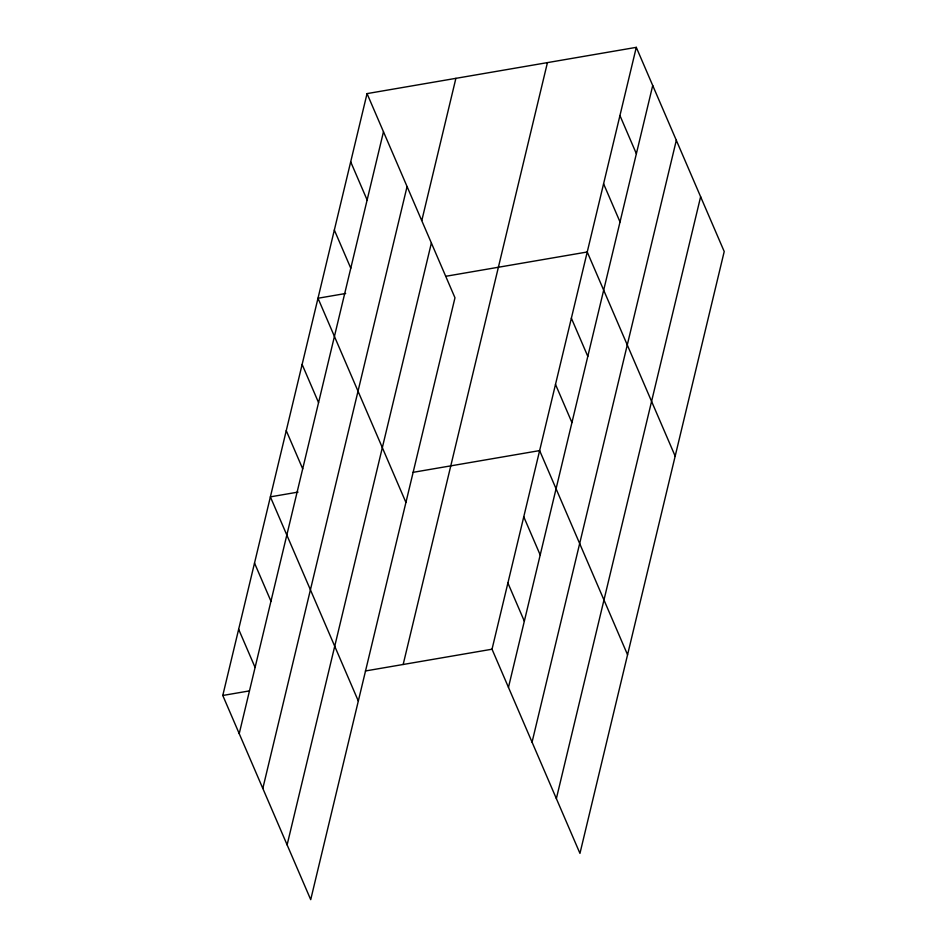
<?xml version="1.0" encoding="UTF-8"?>
<svg xmlns="http://www.w3.org/2000/svg" width="947" height="947" viewBox="0 0 947 947"><rect width="100%" height="100%" fill="white"/><g stroke="black" fill="none" stroke-linecap="round" stroke-linejoin="round"><path stroke-width="1.42" d="M367.045 93.611L454.974 297.784L310.711 899.65L222.782 695.477L367.045 93.611L636.289 47.35L724.218 251.523L579.955 853.389L492.026 649.216L636.289 47.35M239.224 733.641L383.476 131.775M262.816 788.425L407.068 186.559M421.829 220.45L455.886 78.341M287.119 844.866L431.382 243M403.173 664.474L547.437 62.62M508.468 687.38L652.72 85.526M532.06 742.164L676.324 140.298M556.363 798.605L700.626 196.751M345.667 293.487L317.991 298.246L405.92 502.419M446.073 276.24L587.235 251.985L675.175 456.158M298.056 492.097L270.38 496.855L358.321 701.029M412.999 472.352L539.636 450.594L627.565 654.779M222.782 695.477L249.002 690.967M365.4 670.973L492.026 649.216M619.942 115.558L636.372 153.734M603.582 183.777L620.025 221.941M571.372 318.192L587.803 356.356M555.498 384.399L571.941 422.563M523.762 516.802L540.204 554.978M350.686 161.819L367.128 199.983M507.9 583.009L524.33 621.185M334.338 230.026L350.781 268.202M302.129 364.441L318.559 402.617M286.254 430.648L302.697 468.824M254.518 563.063L270.96 601.227M238.644 629.27L255.086 667.434"/></g></svg>
